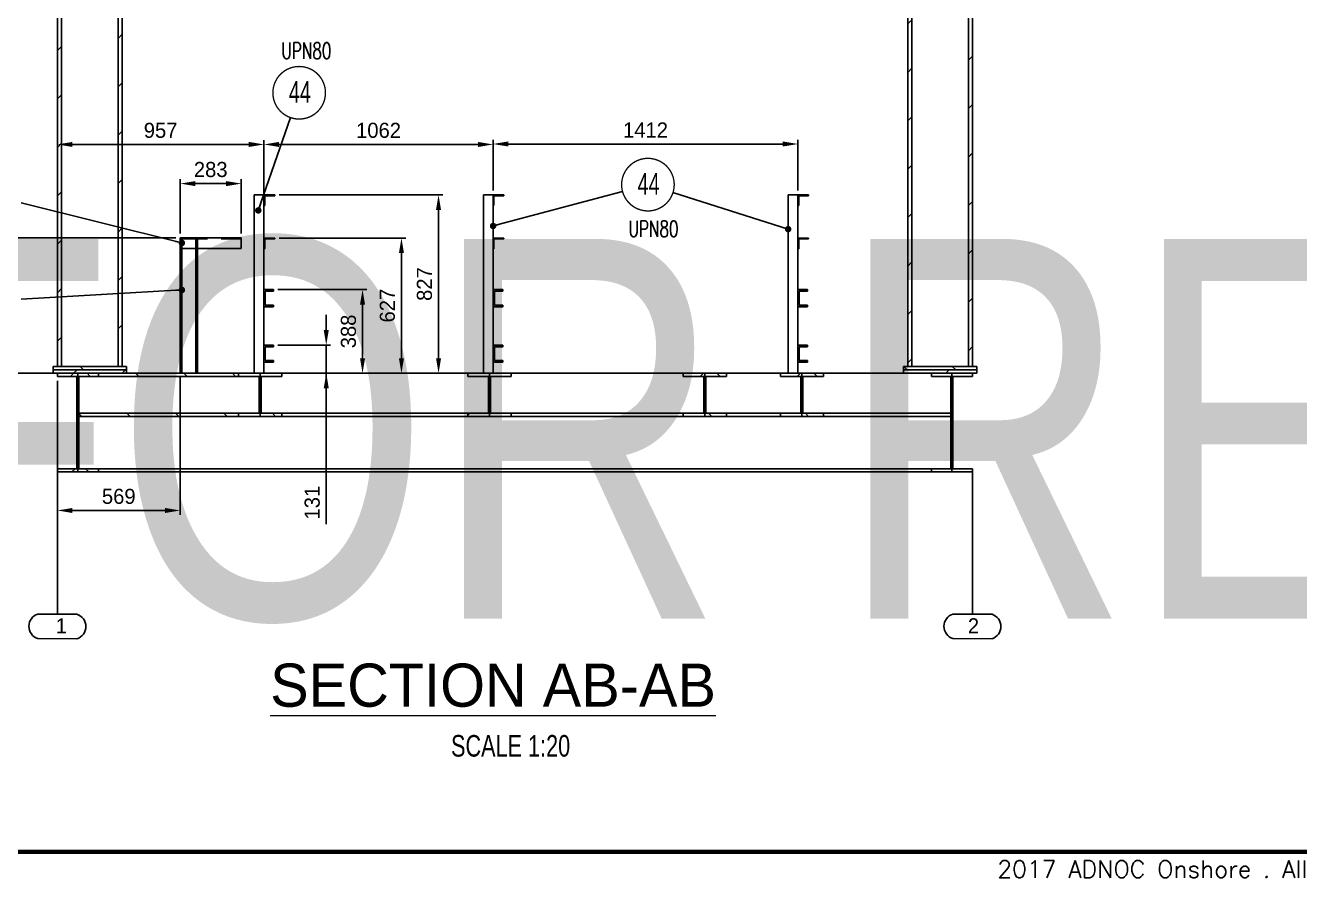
# Model space of a CAD drawing. Header units: millimetres. Extents: x 0 to 16187, y -20471 to 6290.
# Drawn here: x 4220.5 to 4515.6, y 3874.1 to 4073 of the extents above; entities that cross this region are included whole.
import ezdxf
from ezdxf.enums import TextEntityAlignment as Align

# ---------------------------------------------------------------- set-up
doc = ezdxf.new("R2018")
doc.units = ezdxf.units.MM
doc.header["$PDSIZE"] = -1
doc.linetypes.add('DASHED2', pattern=[9.525, 6.35, -3.175])
doc.layers.add('BORDER1', color=3, linetype='Continuous')
doc.layers.add('BORDER2', color=7, linetype='Continuous')
doc.styles.add('MtXpl_txt_shx', font='txt.shx', dxfattribs={"height": 0.2})
doc.styles.add('ROMANC', font='ROMANC', dxfattribs={"height": 5})
doc.styles.add('ROMAND-1', font='ic-romand.shx')
doc.styles.add('ROMANS', font='ROMANS.shx', dxfattribs={"width": 0.8})
doc.styles.add('ROMANT', font='ROMANT', dxfattribs={"height": 4})
doc.styles.add('SLDTEXTSTYLE0', font='TXT', dxfattribs={"width": 0.75})
doc.styles.add('SLDTEXTSTYLE2', font='TXT', dxfattribs={"width": 0.686449})
doc.dimstyles.new('AM_ISO', dxfattribs={"dimtxt": 3.5, "dimasz": 3.5, "dimexe": 1, "dimexo": 1, "dimgap": 1.5, "dimtad": 1, "dimdsep": 46, "dimtxsty": 'Standard', "dimcen": 0, "dimclrd": 1, "dimclre": 1, "dimclrt": 1, "dimadec": 0, "dimazin": 2, "dimtp": 0.1, "dimtm": 0.1, "dimtfac": 0.71, "dimtdec": 3, "dimtmove": 0, "dimatfit": 3, "dimfxl": 1, "dimlwd": -1, "dimlwe": -1, "dimarcsym": 1})
doc.dimstyles.new('AM_ISO$7', dxfattribs={"dimtxt": 3.5, "dimasz": 3.5, "dimexe": 1, "dimexo": 1, "dimgap": 1.5, "dimtad": 1, "dimtoh": 1, "dimdsep": 46, "dimtxsty": 'Standard', "dimcen": 0, "dimclrd": 1, "dimclre": 1, "dimclrt": 1, "dimadec": 0, "dimazin": 2, "dimtp": 0.1, "dimtm": 0.1, "dimtfac": 0.71, "dimtdec": 3, "dimtmove": 0, "dimatfit": 3, "dimfxl": 1, "dimlwd": -1, "dimlwe": -1, "dimarcsym": 1})
pattern_1 = [(45, (3374.44, -591.635), (-5.61266, 5.61266), [])]
pattern_2 = [(135, (3374.44, -591.635), (-5.61266, -5.61266), [])]

# ---------------------------------------------------------------- blocks, each defined once
blk = doc.blocks.new('*D2354')
at = {"color": 1, "linetype": 'ByBlock'}
for p, q in [((4255.31, 4023.76), (4198.03, 4023.76)), ((4199.03, 3995.86), (4199.03, 4020.26)), ((4255.31, 3992.36), (4198.03, 3992.36))]:
    blk.add_line(p, q, dxfattribs=at)
at = {"color": 1}
for points in [[(4199.61, 4020.26), (4198.44, 4020.26), (4199.03, 4023.76)], [(4198.44, 3995.86), (4199.61, 3995.86), (4199.03, 3992.36)]]:
    blk.add_solid(points, dxfattribs=at)
at = {"layer": 'Defpoints', "color": 0}
for p in [(4199.03, 4023.76), (4256.31, 4023.76), (4256.31, 3992.36)]:
    blk.add_point(p, dxfattribs=at)
at = {"color": 1, "insert": (4195.78, 4008.06), "char_height": 3.5, "attachment_point": 5, "rotation": 90}
blk.add_mtext('628', dxfattribs=at)
blk = doc.blocks.new('*D2355')
at = {"color": 1, "linetype": 'ByBlock'}
for p, q in [((4227.86, 3990.64), (4227.86, 3959.57)), ((4256.31, 3991.36), (4256.31, 3959.57)), ((4231.36, 3960.57), (4252.81, 3960.57))]:
    blk.add_line(p, q, dxfattribs=at)
at = {"color": 1}
for points in [[(4231.36, 3961.15), (4231.36, 3959.98), (4227.86, 3960.57)], [(4252.81, 3959.98), (4252.81, 3961.15), (4256.31, 3960.57)]]:
    blk.add_solid(points, dxfattribs=at)
at = {"layer": 'Defpoints', "color": 0}
for p in [(4227.86, 3991.64), (4256.31, 3992.36), (4256.31, 3960.57)]:
    blk.add_point(p, dxfattribs=at)
at = {"color": 1, "insert": (4242.08, 3963.82), "char_height": 3.5, "attachment_point": 5}
blk.add_mtext('569', dxfattribs=at)
blk = doc.blocks.new('*D2356')
at = {"color": 1, "linetype": 'ByBlock'}
for p, q in [((4256.31, 4024.76), (4256.31, 4037.32)), ((4259.81, 4036.32), (4266.96, 4036.32)), ((4270.46, 4024.76), (4270.46, 4037.32))]:
    blk.add_line(p, q, dxfattribs=at)
at = {"color": 1}
for points in [[(4259.81, 4036.9), (4259.81, 4035.74), (4256.31, 4036.32)], [(4266.96, 4035.74), (4266.96, 4036.9), (4270.46, 4036.32)]]:
    blk.add_solid(points, dxfattribs=at)
at = {"layer": 'Defpoints', "color": 0}
for p in [(4270.46, 4036.32), (4256.31, 4023.76), (4270.46, 4023.76)]:
    blk.add_point(p, dxfattribs=at)
at = {"color": 1, "insert": (4263.38, 4039.57), "char_height": 3.5, "attachment_point": 5}
blk.add_mtext('283', dxfattribs=at)
blk = doc.blocks.new('*D2360')
at = {"color": 1, "linetype": 'ByBlock'}
for p, q in [((4290.15, 4002.41), (4290.15, 4005.91)), ((4278.96, 3998.91), (4291.15, 3998.91)), ((4290.15, 3992.36), (4290.15, 3998.91)), ((4280.86, 3992.36), (4291.15, 3992.36)), ((4290.15, 3992.36), (4290.15, 3957.38)), ((4290.15, 3988.86), (4290.15, 3985.36))]:
    blk.add_line(p, q, dxfattribs=at)
at = {"color": 1}
for points in [[(4289.56, 4002.41), (4290.73, 4002.41), (4290.15, 3998.91)], [(4290.73, 3988.86), (4289.56, 3988.86), (4290.15, 3992.36)]]:
    blk.add_solid(points, dxfattribs=at)
at = {"layer": 'Defpoints', "color": 0}
for p in [(4277.96, 3998.91), (4290.15, 3998.91), (4279.86, 3992.36)]:
    blk.add_point(p, dxfattribs=at)
at = {"color": 1, "insert": (4286.9, 3962.38), "char_height": 3.5, "attachment_point": 5, "rotation": 90}
blk.add_mtext('131', dxfattribs=at)
blk = doc.blocks.new('*D2361')
at = {"color": 1, "linetype": 'ByBlock'}
for p, q in [((4278.96, 4011.76), (4299.55, 4011.76)), ((4298.55, 3995.86), (4298.55, 4008.26)), ((4280.86, 3992.36), (4299.55, 3992.36))]:
    blk.add_line(p, q, dxfattribs=at)
at = {"color": 1}
for points in [[(4299.14, 4008.26), (4297.97, 4008.26), (4298.55, 4011.76)], [(4297.97, 3995.86), (4299.14, 3995.86), (4298.55, 3992.36)]]:
    blk.add_solid(points, dxfattribs=at)
at = {"layer": 'Defpoints', "color": 0}
for p in [(4277.96, 4011.76), (4298.55, 4011.76), (4279.86, 3992.36)]:
    blk.add_point(p, dxfattribs=at)
at = {"color": 1, "insert": (4295.3, 4002.06), "char_height": 3.5, "attachment_point": 5, "rotation": 90}
blk.add_mtext('388', dxfattribs=at)
blk = doc.blocks.new('*D2362')
at = {"color": 1, "linetype": 'ByBlock'}
for p, q in [((4279.21, 4023.71), (4308.57, 4023.71)), ((4307.57, 3995.86), (4307.57, 4020.21)), ((4280.86, 3992.36), (4308.57, 3992.36))]:
    blk.add_line(p, q, dxfattribs=at)
at = {"color": 1}
for points in [[(4308.15, 4020.21), (4306.98, 4020.21), (4307.57, 4023.71)], [(4306.98, 3995.86), (4308.15, 3995.86), (4307.57, 3992.36)]]:
    blk.add_solid(points, dxfattribs=at)
at = {"layer": 'Defpoints', "color": 0}
for p in [(4278.21, 4023.71), (4307.57, 4023.71), (4279.86, 3992.36)]:
    blk.add_point(p, dxfattribs=at)
at = {"color": 1, "insert": (4304.32, 4008.04), "char_height": 3.5, "attachment_point": 5, "rotation": 90}
blk.add_mtext('627', dxfattribs=at)
blk = doc.blocks.new('*D2363')
at = {"color": 1, "linetype": 'ByBlock'}
for p, q in [((4279.21, 4033.71), (4317.16, 4033.71)), ((4316.16, 3995.86), (4316.16, 4030.21)), ((4280.86, 3992.36), (4317.16, 3992.36))]:
    blk.add_line(p, q, dxfattribs=at)
at = {"color": 1}
for points in [[(4316.75, 4030.21), (4315.58, 4030.21), (4316.16, 4033.71)], [(4315.58, 3995.86), (4316.75, 3995.86), (4316.16, 3992.36)]]:
    blk.add_solid(points, dxfattribs=at)
at = {"layer": 'Defpoints', "color": 0}
for p in [(4278.21, 4033.71), (4316.16, 4033.71), (4279.86, 3992.36)]:
    blk.add_point(p, dxfattribs=at)
at = {"color": 1, "insert": (4312.91, 4013.04), "char_height": 3.5, "attachment_point": 5, "rotation": 90}
blk.add_mtext('827', dxfattribs=at)
blk = doc.blocks.new('*D2364')
at = {"color": 1, "linetype": 'ByBlock'}
for p, q in [((4275.71, 4034.71), (4275.71, 4046.4)), ((4279.21, 4045.4), (4325.31, 4045.4)), ((4328.81, 4034.71), (4328.81, 4046.4))]:
    blk.add_line(p, q, dxfattribs=at)
at = {"color": 1}
for points in [[(4279.21, 4045.98), (4279.21, 4044.81), (4275.71, 4045.4)], [(4325.31, 4044.81), (4325.31, 4045.98), (4328.81, 4045.4)]]:
    blk.add_solid(points, dxfattribs=at)
at = {"layer": 'Defpoints', "color": 0}
for p in [(4328.81, 4045.4), (4275.71, 4033.71), (4328.81, 4033.71)]:
    blk.add_point(p, dxfattribs=at)
at = {"color": 1, "insert": (4302.26, 4048.65), "char_height": 3.5, "attachment_point": 5}
blk.add_mtext('1062', dxfattribs=at)
blk = doc.blocks.new('*D2365')
at = {"color": 1, "linetype": 'ByBlock'}
for p, q in [((4328.81, 4034.71), (4328.81, 4046.5)), ((4332.31, 4045.5), (4395.91, 4045.5)), ((4399.41, 4034.71), (4399.41, 4046.5))]:
    blk.add_line(p, q, dxfattribs=at)
at = {"color": 1}
for points in [[(4332.31, 4046.09), (4332.31, 4044.92), (4328.81, 4045.5)], [(4395.91, 4044.92), (4395.91, 4046.09), (4399.41, 4045.5)]]:
    blk.add_solid(points, dxfattribs=at)
at = {"layer": 'Defpoints', "color": 0}
for p in [(4399.41, 4045.5), (4328.81, 4033.71), (4399.41, 4033.71)]:
    blk.add_point(p, dxfattribs=at)
at = {"color": 1, "insert": (4364.11, 4048.75), "char_height": 3.5, "attachment_point": 5}
blk.add_mtext('1412', dxfattribs=at)
blk = doc.blocks.new('*D2366')
at = {"color": 1, "linetype": 'ByBlock'}
for p, q in [((4227.86, 4046.42), (4227.86, 4044.4)), ((4231.36, 4045.4), (4272.21, 4045.4)), ((4275.71, 4024.71), (4275.71, 4046.4))]:
    blk.add_line(p, q, dxfattribs=at)
at = {"color": 1}
for points in [[(4231.36, 4045.98), (4231.36, 4044.81), (4227.86, 4045.4)], [(4272.21, 4044.81), (4272.21, 4045.98), (4275.71, 4045.4)]]:
    blk.add_solid(points, dxfattribs=at)
at = {"layer": 'Defpoints', "color": 0}
for p in [(4227.86, 4047.42), (4275.71, 4045.4), (4275.71, 4023.71)]:
    blk.add_point(p, dxfattribs=at)
at = {"color": 1, "insert": (4251.78, 4048.65), "char_height": 3.5, "attachment_point": 5}
blk.add_mtext('957', dxfattribs=at)
blk = doc.blocks.new('A$7E931815294F9')
at = {"color": 1}
blk.add_line((13.2, 77.36), (13.2, 11.43), dxfattribs=at)
at = {"color": 1, "ltscale": 0.2}
blk.add_line((4.15, 11.48), (22.25, 11.39), dxfattribs=at)
at = {"color": 1, "linetype": 'Continuous', "lineweight": 25}
blk.add_line((4.14, 0.09), (22.29, 0.01), dxfattribs=at)
at = {"color": 1, "ltscale": 0.2}
for centre, radius, start, end in [((5.98, 5.79), 5.98, 107.86898, 252.02455), ((20.4, 5.69), 5.99, 287.96509, 71.9697)]:
    blk.add_arc(centre, radius, start, end, dxfattribs=at)
at = {"color": 1, "linetype": 'Continuous', "lineweight": 25}
blk.add_text('1', height=7, rotation=359.95368, dxfattribs=at).set_placement((12.44, 2.5))
blk = doc.blocks.new('A$7E9318152A351E9')
at = {"color": 1}
blk.add_line((13.2, 77.36), (13.2, 11.43), dxfattribs=at)
at = {"color": 1, "ltscale": 0.2}
blk.add_line((4.15, 11.48), (22.25, 11.39), dxfattribs=at)
at = {"color": 1, "linetype": 'Continuous', "lineweight": 25}
blk.add_line((4.14, 0.09), (22.29, 0.01), dxfattribs=at)
at = {"color": 1, "ltscale": 0.2}
for centre, radius, start, end in [((5.98, 5.79), 5.98, 107.86898, 252.02455), ((20.4, 5.69), 5.99, 287.96509, 71.9697)]:
    blk.add_arc(centre, radius, start, end, dxfattribs=at)
at = {"color": 1, "linetype": 'Continuous', "lineweight": 25}
blk.add_text('2', height=7, rotation=359.95368, dxfattribs=at).set_placement((11.06, 2.5))
blk = doc.blocks.new('*U609')
at = {"layer": 'BORDER1', "color": 154, "true_color": 0x1859a9, "const_width": 1}
blk.add_lwpolyline([(1.81, 811), (1144, 811), (1144, 0), (0, 0), (0, 811)], close=True, dxfattribs=at)
at = {"layer": 'BORDER2', "color": 154, "true_color": 0x1859a9, "style": 'ROMANS'}
blk.add_text('2017 ADNOC Onshore . All rights reserved. Abu Dhabi Company for Onshore Petroleum Operations Ltd. Restricted Circulation', height=4, dxfattribs=at).set_placement((489.5, -2), align=Align.TOP_CENTER)
at = {"layer": 'BORDER2', "flags": 8}
for tag, height, style, p in [('REV-A', 3.24, 'ROMANS', (986.93, 140.25)), ('RE-A', 8.06, 'ROMANT', (1084.63, 7.17))]:
    blk.add_attdef(tag, text='', height=height, dxfattribs=dict(at, style=style)).set_placement(p, align=Align.CENTER)
at = {"layer": 'BORDER2', "style": 'ROMANS', "width": 3.830216}
blk.add_attdef('DATE-A', text='', height=3.24, dxfattribs=at).set_placement((995.51, 140.25), (1008.51, 140.25), align=Align.FIT)
at = {"layer": 'BORDER2'}
for tag, height, style, p in [('DRN-A', 3.24, 'ROMANS', (1018.38, 140.25)), ('CHD-A', 3.24, 'ROMANS', (1032.35, 140.25)), ('APD-A', 3.24, 'ROMANS', (1046.64, 140.25)), ('CONS_CONT_VEND', 4.2, 'ROMANC', (1061.39, 72.83))]:
    blk.add_attdef(tag, text='', height=height, dxfattribs=dict(at, style=style)).set_placement(p, align=Align.CENTER)
at = {"layer": 'BORDER2', "style": 'ROMANS', "width": 0.8}
for tag, p, height in [('1:X', (997.23, 122.55), 3.5), ('LOC', (1042.74, 122.55), 3.5), ('PROJ_NO', (1118.64, 122.55), 3.5), ('CONS_DRG_NO', (1011, 63), 3)]:
    blk.add_attdef(tag, p, '', height=height, dxfattribs=at)
at = {"layer": 'BORDER2', "lineweight": 30, "width": 0.8, "flags": 104}
blk.add_attdef('COMMENTS-A', text='', height=2.2, dxfattribs=at).set_placement((1055.21, 142.07), align=Align.MIDDLE_LEFT)
at = {"layer": 'BORDER2', "style": 'ROMANS', "width": 0.8}
for tag, p in [('PROJECT_TITLE_1', (1061.07, 55.35)), ('PROJECT_TITLE_2', (1061.07, 49.3))]:
    blk.add_attdef(tag, text='', height=3.5, dxfattribs=at).set_placement(p, align=Align.MIDDLE)
at = {"layer": 'BORDER2', "style": 'ROMANT', "width": 0.8}
for tag, p in [('DRG_TITLE_1', (1061.07, 36.31)), ('DRG_TITLE_2', (1061.07, 28.31)), ('DRG_TITLE_3', (1061.07, 20.31))]:
    blk.add_attdef(tag, text='', height=5, dxfattribs=at).set_placement(p, align=Align.CENTER)
at = {"layer": 'BORDER2', "style": 'ROMANT'}
for tag, p in [('AR', (995, 7.17)), ('PA', (1011.74, 7.17)), ('DC', (1028.45, 7.17)), ('TS', (1120.84, 7.17))]:
    blk.add_attdef(tag, p, '', height=8.06, dxfattribs=at)
for tag, p in [('SRNO', (1074.7, 7.17)), ('SH', (1115.8, 7.18))]:
    blk.add_attdef(tag, text='', height=8.06, dxfattribs=at).set_placement(p, align=Align.RIGHT)
at = {"layer": 'BORDER2', "style": 'ROMANS', "flags": 2}
blk.add_attdef('TB_VERSION', text='', height=2, dxfattribs=at).set_placement((1, -1), align=Align.TOP_LEFT)

msp = doc.modelspace()

# ---------------------------------------------------------------- hatches: boundary and pattern name
at = {"linetype": 'Continuous', "lineweight": 18}
h = msp.add_hatch(dxfattribs=at)
h.set_pattern_fill('ANSI31', scale=2.5, style=0)
h.set_pattern_definition(pattern_1)
h.paths.add_polyline_path([(4228.80721, 4165.16068), (4227.85721, 4165.16068), (4227.85721, 3993.96068), (4228.80721, 3993.96068)], flags=0)
h = msp.add_hatch(dxfattribs=at)
h.set_pattern_fill('ANSI31', scale=2.5, style=0)
h.set_pattern_definition(pattern_1)
h.paths.add_polyline_path([(4242.85721, 4165.16068), (4241.90721, 4165.16068), (4241.90721, 3993.96068), (4242.85721, 3993.96068)], flags=0)
h = msp.add_hatch(dxfattribs=at)
h.set_pattern_fill('ANSI31', scale=2.5, style=0)
h.set_pattern_definition(pattern_1)
h.paths.add_polyline_path([(4424.85721, 3993.96068), (4425.80721, 3993.96068), (4425.80721, 4165.16068), (4424.85721, 4165.16068)], flags=0)
h = msp.add_hatch(dxfattribs=at)
h.set_pattern_fill('ANSI31', scale=2.5, style=0)
h.set_pattern_definition(pattern_1)
h.paths.add_polyline_path([(4438.90721, 3993.96068), (4439.85721, 3993.96068), (4439.85721, 4165.16068), (4438.90721, 4165.16068)], flags=0)
h = msp.add_hatch(dxfattribs=at)
h.set_pattern_fill('ANSI31', scale=2.5, style=0)
h.set_pattern_definition(pattern_1)
h.paths.add_polyline_path([(4256.70721, 4023.76068), (4256.30721, 4023.76068), (4256.30721, 3992.36068), (4256.70721, 3992.36068)], flags=0)
h = msp.add_hatch(dxfattribs=at)
h.set_pattern_fill('ANSI31', scale=2.5, style=0)
h.set_pattern_definition(pattern_1)
h.paths.add_polyline_path([(4260.30721, 4023.76068), (4259.90721, 4023.76068), (4259.90721, 3992.36068), (4260.30721, 3992.36068)], flags=0)
h = msp.add_hatch(dxfattribs=at)
h.set_pattern_fill('ANSI31', scale=2.5, style=0)
h.set_pattern_definition(pattern_1)
h.paths.add_polyline_path([(4331.30721, 4023.51068), (4331.30721, 4023.71068), (4328.80721, 4023.71068), (4328.80721, 4021.21068), (4329.00721, 4021.21068), (4329.00721, 4023.51068)], flags=0)
h = msp.add_hatch(dxfattribs=at)
h.set_pattern_fill('ANSI31', scale=2.5, style=0)
h.set_pattern_definition(pattern_1)
h.paths.add_polyline_path([(4331.05721, 4011.76068), (4328.80721, 4011.76068), (4328.80721, 4007.76068), (4331.05721, 4007.76068), (4331.05721, 4008.16068), (4329.10721, 4008.16068), (4329.10721, 4011.36068), (4331.05721, 4011.36068)], flags=0)
h = msp.add_hatch(dxfattribs=at)
h.set_pattern_fill('ANSI31', scale=2.5, angle=90, style=0)
h.set_pattern_definition(pattern_2)
h.paths.add_polyline_path([(4226.85721, 3993.16068), (4243.85721, 3993.16068), (4243.85721, 3993.96068), (4226.85721, 3993.96068)], flags=0)
h = msp.add_hatch(dxfattribs=at)
h.set_pattern_fill('ANSI31', scale=2.5, angle=90, style=0)
h.set_pattern_definition(pattern_2)
h.paths.add_polyline_path([(4423.85721, 3993.16068), (4440.85721, 3993.16068), (4440.85721, 3993.96068), (4423.85721, 3993.96068)], flags=0)
h = msp.add_hatch(dxfattribs=at)
h.set_pattern_fill('ANSI31', scale=2.5, style=0)
h.set_pattern_definition(pattern_1)
h.paths.add_polyline_path([(4226.85721, 3992.36068), (4243.85721, 3992.36068), (4243.85721, 3993.16068), (4226.85721, 3993.16068)], flags=0)
h = msp.add_hatch(dxfattribs=at)
h.set_pattern_fill('ANSI31', scale=2.5, style=0)
h.set_pattern_definition(pattern_1)
h.paths.add_polyline_path([(4232.39221, 3970.23568), (4227.85721, 3970.23568), (4227.85721, 3969.51068), (4232.61721, 3969.51068), (4232.61721, 3992.36068), (4227.85721, 3992.36068), (4227.85721, 3991.63568), (4232.39221, 3991.63568)], flags=0)
h = msp.add_hatch(dxfattribs=at)
h.set_pattern_fill('ANSI31', scale=2.5, angle=90, style=0)
h.set_pattern_definition(pattern_2)
h.paths.add_polyline_path([(4232.84221, 3991.63568), (4237.37721, 3991.63568), (4237.37721, 3992.36068), (4232.61721, 3992.36068), (4232.61721, 3969.51068), (4237.37721, 3969.51068), (4237.37721, 3970.23568), (4232.84221, 3970.23568)], flags=0)
h = msp.add_hatch(dxfattribs=at)
h.set_pattern_fill('ANSI31', scale=2.5, angle=90, style=0)
h.set_pattern_definition(pattern_2)
h.paths.add_polyline_path([(4237.37721, 3992.36068), (4237.37721, 3991.61068), (4269.85721, 3991.61068), (4269.85721, 3992.36068)], flags=0)
h = msp.add_hatch(dxfattribs=at)
h.set_pattern_fill('ANSI31', scale=2.5, style=0)
h.set_pattern_definition(pattern_1)
h.paths.add_polyline_path([(4274.63221, 3983.11068), (4269.85721, 3983.11068), (4269.85721, 3982.36068), (4274.85721, 3982.36068), (4274.85721, 3992.36068), (4269.85721, 3992.36068), (4269.85721, 3991.61068), (4274.63221, 3991.61068)], flags=0)
h = msp.add_hatch(dxfattribs=at)
h.set_pattern_fill('ANSI31', scale=2.5, angle=90, style=0)
h.set_pattern_definition(pattern_2)
h.paths.add_polyline_path([(4275.08221, 3991.61068), (4279.85721, 3991.61068), (4279.85721, 3992.36068), (4274.85721, 3992.36068), (4274.85721, 3982.36068), (4279.85721, 3982.36068), (4279.85721, 3983.11068), (4275.08221, 3983.11068)], flags=0)
h = msp.add_hatch(dxfattribs=at)
h.set_pattern_fill('ANSI31', scale=2.5, style=0)
h.set_pattern_definition(pattern_1)
h.paths.add_polyline_path([(4327.73221, 3983.11068), (4322.95721, 3983.11068), (4322.95721, 3982.36068), (4327.95721, 3982.36068), (4327.95721, 3992.36068), (4322.95721, 3992.36068), (4322.95721, 3991.61068), (4327.73221, 3991.61068)], flags=0)
h = msp.add_hatch(dxfattribs=at)
h.set_pattern_fill('ANSI31', scale=2.5, angle=90, style=0)
h.set_pattern_definition(pattern_2)
h.paths.add_polyline_path([(4328.18221, 3991.61068), (4332.95721, 3991.61068), (4332.95721, 3992.36068), (4327.95721, 3992.36068), (4327.95721, 3982.36068), (4332.95721, 3982.36068), (4332.95721, 3983.11068), (4328.18221, 3983.11068)], flags=0)
h = msp.add_hatch(dxfattribs=at)
h.set_pattern_fill('ANSI31', scale=2.5, style=0)
h.set_pattern_definition(pattern_1)
h.paths.add_polyline_path([(4377.63221, 3983.11068), (4372.85721, 3983.11068), (4372.85721, 3982.36068), (4377.85721, 3982.36068), (4377.85721, 3992.36068), (4372.85721, 3992.36068), (4372.85721, 3991.61068), (4377.63221, 3991.61068)], flags=0)
h = msp.add_hatch(dxfattribs=at)
h.set_pattern_fill('ANSI31', scale=2.5, angle=90, style=0)
h.set_pattern_definition(pattern_2)
h.paths.add_polyline_path([(4378.08221, 3991.61068), (4382.85721, 3991.61068), (4382.85721, 3992.36068), (4377.85721, 3992.36068), (4377.85721, 3982.36068), (4382.85721, 3982.36068), (4382.85721, 3983.11068), (4378.08221, 3983.11068)], flags=0)
h = msp.add_hatch(dxfattribs=at)
h.set_pattern_fill('ANSI31', scale=2.5, style=0)
h.set_pattern_definition(pattern_1)
h.paths.add_polyline_path([(4400.13221, 3983.11068), (4395.35721, 3983.11068), (4395.35721, 3982.36068), (4400.35721, 3982.36068), (4400.35721, 3992.36068), (4395.35721, 3992.36068), (4395.35721, 3991.61068), (4400.13221, 3991.61068)], flags=0)
h = msp.add_hatch(dxfattribs=at)
h.set_pattern_fill('ANSI31', scale=2.5, angle=90, style=0)
h.set_pattern_definition(pattern_2)
h.paths.add_polyline_path([(4400.58221, 3991.61068), (4405.35721, 3991.61068), (4405.35721, 3992.36068), (4400.35721, 3992.36068), (4400.35721, 3982.36068), (4405.35721, 3982.36068), (4405.35721, 3983.11068), (4400.58221, 3983.11068)], flags=0)
h = msp.add_hatch(dxfattribs=at)
h.set_pattern_fill('ANSI31', scale=2.5, style=0)
h.set_pattern_definition(pattern_1)
h.paths.add_polyline_path([(4423.85721, 3992.36068), (4440.85721, 3992.36068), (4440.85721, 3993.16068), (4423.85721, 3993.16068)], flags=0)
h = msp.add_hatch(dxfattribs=at)
h.set_pattern_fill('ANSI31', scale=2.5, angle=90, style=0)
h.set_pattern_definition(pattern_2)
h.paths.add_polyline_path([(4435.09721, 3992.36068), (4430.33721, 3992.36068), (4430.33721, 3991.63568), (4434.87221, 3991.63568), (4434.87221, 3970.23568), (4430.33721, 3970.23568), (4430.33721, 3969.51068), (4435.09721, 3969.51068)], flags=0)
h = msp.add_hatch(dxfattribs=at)
h.set_pattern_fill('ANSI31', scale=2.5, style=0)
h.set_pattern_definition(pattern_1)
h.paths.add_polyline_path([(4435.09721, 3969.51068), (4439.85721, 3969.51068), (4439.85721, 3970.23568), (4435.32221, 3970.23568), (4435.32221, 3991.63568), (4439.85721, 3991.63568), (4439.85721, 3992.36068), (4435.09721, 3992.36068)], flags=0)
h = msp.add_hatch(dxfattribs=at)
h.set_pattern_fill('ANSI31', scale=2.5, angle=90, style=0)
h.set_pattern_definition(pattern_2)
h.paths.add_polyline_path([(4269.85721, 3983.11068), (4232.84221, 3983.11068), (4232.84221, 3982.36068), (4269.85721, 3982.36068)], flags=0)

# ---------------------------------------------------------------- linework, layer by layer
at = {"color": 7, "linetype": 'Continuous', "lineweight": 25}
for p, q in [((4227.85721, 4165.16068), (4227.85721, 3993.96068)), ((4228.80721, 3993.96068), (4228.80721, 4165.16068)), ((4241.90721, 4165.16068), (4241.90721, 3993.96068)), ((4242.85721, 3993.96068), (4242.85721, 4165.16068)), ((4424.85721, 4165.16068), (4424.85721, 3993.96068)), ((4425.80721, 3993.96068), (4425.80721, 4165.16068)), ((4438.90721, 4165.16068), (4438.90721, 3993.96068)), ((4439.85721, 3993.96068), (4439.85721, 4165.16068)), ((4273.45721, 4033.71068), (4275.70721, 4033.71068)), ((4273.45721, 4033.71068), (4273.45721, 3992.36068)), ((4278.20721, 4033.71068), (4275.70721, 4033.71068)), ((4275.70721, 4033.71068), (4275.70721, 4031.21068)), ((4275.90721, 4033.51068), (4278.20721, 4033.51068)), ((4275.90721, 4031.21068), (4275.90721, 4033.51068)), ((4278.20721, 4033.51068), (4278.20721, 4033.71068)), ((4326.55721, 4033.71068), (4326.55721, 3992.36068)), ((4326.55721, 4033.71068), (4328.80721, 4033.71068)), ((4328.80721, 4033.71068), (4328.80721, 4031.21068)), ((4331.30721, 4033.71068), (4328.80721, 4033.71068)), ((4329.00721, 4033.51068), (4331.30721, 4033.51068)), ((4329.00721, 4031.21068), (4329.00721, 4033.51068)), ((4331.30721, 4033.51068), (4331.30721, 4033.71068)), ((4397.15721, 4033.71068), (4399.40721, 4033.71068)), ((4397.15721, 4033.71068), (4397.15721, 3992.36068)), ((4401.90721, 4033.71068), (4399.40721, 4033.71068)), ((4399.40721, 4033.71068), (4399.40721, 4031.21068)), ((4399.60721, 4033.51068), (4401.90721, 4033.51068)), ((4399.60721, 4031.21068), (4399.60721, 4033.51068)), ((4401.90721, 4033.51068), (4401.90721, 4033.71068)), ((4275.70721, 4031.21068), (4275.90721, 4031.21068)), ((4275.70721, 4031.21068), (4275.70721, 4023.71068)), ((4328.80721, 4031.21068), (4329.00721, 4031.21068)), ((4328.80721, 4031.21068), (4328.80721, 4023.71068)), ((4399.40721, 4031.21068), (4399.60721, 4031.21068)), ((4399.40721, 4031.21068), (4399.40721, 4023.71068)), ((4256.30721, 4023.76068), (4256.30721, 3992.36068)), ((4256.30721, 4023.76068), (4256.70721, 4023.76068)), ((4256.70721, 3992.36068), (4256.70721, 4023.76068)), ((4256.70721, 4023.76068), (4259.90721, 4023.76068)), ((4259.90721, 4023.76068), (4259.90721, 3992.36068)), ((4259.90721, 4023.76068), (4260.30721, 4023.76068)), ((4260.30721, 3992.36068), (4260.30721, 4023.76068)), ((4260.30721, 4023.76068), (4270.45721, 4023.76068)), ((4270.45721, 4021.26068), (4270.45721, 4023.76068)), ((4278.20721, 4023.71068), (4275.70721, 4023.71068)), ((4275.70721, 4023.71068), (4275.70721, 4021.21068)), ((4275.90721, 4021.21068), (4275.90721, 4023.51068)), ((4275.90721, 4023.51068), (4278.20721, 4023.51068)), ((4278.20721, 4023.51068), (4278.20721, 4023.71068)), ((4328.80721, 4023.71068), (4328.80721, 4021.21068)), ((4331.30721, 4023.71068), (4328.80721, 4023.71068)), ((4329.00721, 4023.51068), (4331.30721, 4023.51068)), ((4329.00721, 4021.21068), (4329.00721, 4023.51068)), ((4331.30721, 4023.51068), (4331.30721, 4023.71068)), ((4399.40721, 4023.71068), (4399.40721, 4021.21068)), ((4401.90721, 4023.71068), (4399.40721, 4023.71068)), ((4399.60721, 4021.21068), (4399.60721, 4023.51068)), ((4399.60721, 4023.51068), (4401.90721, 4023.51068)), ((4401.90721, 4023.51068), (4401.90721, 4023.71068)), ((4260.30721, 4021.26068), (4270.45721, 4021.26068)), ((4275.70721, 4021.21068), (4275.90721, 4021.21068)), ((4275.70721, 4021.21068), (4275.70721, 4011.76068)), ((4328.80721, 4021.21068), (4329.00721, 4021.21068)), ((4328.80721, 4021.21068), (4328.80721, 4011.76068)), ((4399.40721, 4021.21068), (4399.60721, 4021.21068)), ((4399.40721, 4021.21068), (4399.40721, 4011.76068)), ((4275.70721, 4011.76068), (4275.70721, 4007.76068)), ((4277.95721, 4011.76068), (4275.70721, 4011.76068)), ((4276.00721, 4011.36068), (4277.95721, 4011.36068)), ((4276.00721, 4008.16068), (4276.00721, 4011.36068)), ((4277.95721, 4011.36068), (4277.95721, 4011.76068)), ((4331.05721, 4011.76068), (4328.80721, 4011.76068)), ((4328.80721, 4011.76068), (4328.80721, 4007.76068)), ((4329.10721, 4011.36068), (4331.05721, 4011.36068)), ((4329.10721, 4008.16068), (4329.10721, 4011.36068)), ((4331.05721, 4011.36068), (4331.05721, 4011.76068)), ((4399.40721, 4011.76068), (4399.40721, 4007.76068)), ((4401.65721, 4011.76068), (4399.40721, 4011.76068)), ((4399.70721, 4011.36068), (4401.65721, 4011.36068)), ((4399.70721, 4008.16068), (4399.70721, 4011.36068)), ((4401.65721, 4011.36068), (4401.65721, 4011.76068)), ((4275.70721, 4007.76068), (4277.95721, 4007.76068)), ((4275.70721, 4007.76068), (4275.70721, 3998.91068)), ((4277.95721, 4008.16068), (4276.00721, 4008.16068)), ((4277.95721, 4007.76068), (4277.95721, 4008.16068)), ((4328.80721, 4007.76068), (4331.05721, 4007.76068)), ((4328.80721, 4007.76068), (4328.80721, 3998.91068)), ((4331.05721, 4008.16068), (4329.10721, 4008.16068)), ((4331.05721, 4007.76068), (4331.05721, 4008.16068)), ((4399.40721, 4007.76068), (4401.65721, 4007.76068)), ((4399.40721, 4007.76068), (4399.40721, 3998.91068)), ((4401.65721, 4008.16068), (4399.70721, 4008.16068)), ((4401.65721, 4007.76068), (4401.65721, 4008.16068)), ((4275.70721, 3998.91068), (4275.70721, 3994.91068)), ((4277.95721, 3998.91068), (4275.70721, 3998.91068)), ((4276.00721, 3998.51068), (4277.95721, 3998.51068)), ((4276.00721, 3995.31068), (4276.00721, 3998.51068)), ((4277.95721, 3998.51068), (4277.95721, 3998.91068)), ((4328.80721, 3998.91068), (4328.80721, 3994.91068)), ((4331.05721, 3998.91068), (4328.80721, 3998.91068)), ((4329.10721, 3998.51068), (4331.05721, 3998.51068)), ((4329.10721, 3995.31068), (4329.10721, 3998.51068)), ((4331.05721, 3998.51068), (4331.05721, 3998.91068)), ((4399.40721, 3998.91068), (4399.40721, 3994.91068)), ((4401.65721, 3998.91068), (4399.40721, 3998.91068)), ((4399.70721, 3998.51068), (4401.65721, 3998.51068)), ((4399.70721, 3995.31068), (4399.70721, 3998.51068)), ((4401.65721, 3998.51068), (4401.65721, 3998.91068)), ((4226.85721, 3993.96068), (4226.85721, 3993.16068)), ((4243.85721, 3993.96068), (4226.85721, 3993.96068)), ((4227.85721, 3993.96068), (4228.80721, 3993.96068)), ((4241.90721, 3993.96068), (4242.85721, 3993.96068)), ((4243.85721, 3993.16068), (4243.85721, 3993.96068)), ((4275.70721, 3994.91068), (4277.95721, 3994.91068)), ((4275.70721, 3994.91068), (4275.70721, 3992.36068)), ((4277.95721, 3995.31068), (4276.00721, 3995.31068)), ((4277.95721, 3994.91068), (4277.95721, 3995.31068)), ((4328.80721, 3994.91068), (4331.05721, 3994.91068)), ((4328.80721, 3994.91068), (4328.80721, 3992.36068)), ((4331.05721, 3995.31068), (4329.10721, 3995.31068)), ((4331.05721, 3994.91068), (4331.05721, 3995.31068)), ((4399.40721, 3994.91068), (4401.65721, 3994.91068)), ((4399.40721, 3994.91068), (4399.40721, 3992.36068)), ((4401.65721, 3995.31068), (4399.70721, 3995.31068)), ((4401.65721, 3994.91068), (4401.65721, 3995.31068)), ((4423.85721, 3993.96068), (4440.85721, 3993.96068)), ((4423.85721, 3993.96068), (4423.85721, 3993.16068)), ((4425.80721, 3993.96068), (4424.85721, 3993.96068)), ((4439.85721, 3993.96068), (4438.90721, 3993.96068)), ((4440.85721, 3993.16068), (4440.85721, 3993.96068)), ((4226.85721, 3993.16068), (4226.85721, 3992.36068)), ((4243.85721, 3993.16068), (4226.85721, 3993.16068)), ((4243.85721, 3992.36068), (4226.85721, 3992.36068)), ((4227.85721, 3992.36068), (4227.85721, 3991.63568)), ((4232.61721, 3992.36068), (4227.85721, 3992.36068)), ((4227.85721, 3991.63568), (4232.39221, 3991.63568)), ((4232.39221, 3991.63568), (4232.39221, 3970.23568)), ((4232.61721, 3992.36068), (4232.61721, 3969.51068)), ((4237.37721, 3992.36068), (4232.61721, 3992.36068)), ((4232.84221, 3991.63568), (4237.37721, 3991.63568)), ((4232.84221, 3970.23568), (4232.84221, 3991.63568)), ((4237.37721, 3991.61068), (4237.37721, 3992.36068)), ((4269.85721, 3992.36068), (4237.37721, 3992.36068)), ((4237.37721, 3991.63568), (4237.37721, 3992.36068)), ((4237.37721, 3991.61068), (4269.85721, 3991.61068)), ((4243.85721, 3992.36068), (4243.85721, 3993.16068)), ((4256.30721, 3992.36068), (4256.70721, 3992.36068)), ((4259.90721, 3992.36068), (4260.30721, 3992.36068)), ((4269.85721, 3992.36068), (4269.85721, 3991.61068)), ((4274.85721, 3992.36068), (4269.85721, 3992.36068)), ((4269.85721, 3991.61068), (4274.63221, 3991.61068)), ((4274.63221, 3991.61068), (4274.63221, 3983.11068)), ((4279.85721, 3992.36068), (4274.85721, 3992.36068)), ((4274.85721, 3992.36068), (4274.85721, 3982.36068)), ((4275.08221, 3983.11068), (4275.08221, 3991.61068)), ((4275.08221, 3991.61068), (4279.85721, 3991.61068)), ((4279.85721, 3991.61068), (4279.85721, 3992.36068)), ((4322.95721, 3992.36068), (4322.95721, 3991.61068)), ((4327.95721, 3992.36068), (4322.95721, 3992.36068)), ((4322.95721, 3991.61068), (4327.73221, 3991.61068)), ((4327.73221, 3991.61068), (4327.73221, 3983.11068)), ((4327.95721, 3992.36068), (4327.95721, 3982.36068)), ((4332.95721, 3992.36068), (4327.95721, 3992.36068)), ((4328.18221, 3983.11068), (4328.18221, 3991.61068)), ((4328.18221, 3991.61068), (4332.95721, 3991.61068)), ((4332.95721, 3991.61068), (4332.95721, 3992.36068)), ((4372.85721, 3992.36068), (4372.85721, 3991.61068)), ((4377.85721, 3992.36068), (4372.85721, 3992.36068)), ((4372.85721, 3991.61068), (4377.63221, 3991.61068)), ((4377.63221, 3991.61068), (4377.63221, 3983.11068)), ((4377.85721, 3992.36068), (4377.85721, 3982.36068)), ((4382.85721, 3992.36068), (4377.85721, 3992.36068)), ((4378.08221, 3983.11068), (4378.08221, 3991.61068)), ((4378.08221, 3991.61068), (4382.85721, 3991.61068)), ((4382.85721, 3991.61068), (4382.85721, 3992.36068)), ((4400.35721, 3992.36068), (4395.35721, 3992.36068)), ((4395.35721, 3992.36068), (4395.35721, 3991.61068)), ((4395.35721, 3991.61068), (4400.13221, 3991.61068)), ((4400.13221, 3991.61068), (4400.13221, 3983.11068)), ((4400.35721, 3992.36068), (4400.35721, 3982.36068)), ((4405.35721, 3992.36068), (4400.35721, 3992.36068)), ((4400.58221, 3983.11068), (4400.58221, 3991.61068)), ((4400.58221, 3991.61068), (4405.35721, 3991.61068)), ((4405.35721, 3991.61068), (4405.35721, 3992.36068)), ((4423.85721, 3993.16068), (4440.85721, 3993.16068)), ((4423.85721, 3993.16068), (4423.85721, 3992.36068)), ((4423.85721, 3992.36068), (4440.85721, 3992.36068)), ((4430.33721, 3992.36068), (4430.33721, 3991.63568)), ((4435.09721, 3992.36068), (4430.33721, 3992.36068)), ((4430.33721, 3991.63568), (4434.87221, 3991.63568)), ((4434.87221, 3991.63568), (4434.87221, 3970.23568)), ((4435.09721, 3969.51068), (4435.09721, 3992.36068)), ((4439.85721, 3992.36068), (4435.09721, 3992.36068)), ((4435.32221, 3991.63568), (4439.85721, 3991.63568)), ((4435.32221, 3970.23568), (4435.32221, 3991.63568)), ((4439.85721, 3991.63568), (4439.85721, 3992.36068)), ((4440.85721, 3992.36068), (4440.85721, 3993.16068)), ((4232.84221, 3983.11068), (4232.84221, 3982.36068)), ((4269.85721, 3983.11068), (4232.84221, 3983.11068)), ((4232.84221, 3982.36068), (4269.85721, 3982.36068)), ((4269.85721, 3983.11068), (4269.85721, 3982.36068)), ((4274.63221, 3983.11068), (4269.85721, 3983.11068)), ((4269.85721, 3982.36068), (4274.85721, 3982.36068)), ((4274.85721, 3982.36068), (4279.85721, 3982.36068)), ((4279.85721, 3983.11068), (4275.08221, 3983.11068)), ((4279.85721, 3982.36068), (4279.85721, 3983.11068)), ((4322.95721, 3983.11068), (4322.95721, 3982.36068)), ((4327.73221, 3983.11068), (4322.95721, 3983.11068)), ((4322.95721, 3982.36068), (4327.95721, 3982.36068)), ((4327.95721, 3982.36068), (4332.95721, 3982.36068)), ((4332.95721, 3983.11068), (4328.18221, 3983.11068)), ((4332.95721, 3982.36068), (4332.95721, 3983.11068)), ((4372.85721, 3983.11068), (4372.85721, 3982.36068)), ((4377.63221, 3983.11068), (4372.85721, 3983.11068)), ((4372.85721, 3982.36068), (4377.85721, 3982.36068)), ((4377.85721, 3982.36068), (4382.85721, 3982.36068)), ((4382.85721, 3983.11068), (4378.08221, 3983.11068)), ((4382.85721, 3982.36068), (4382.85721, 3983.11068)), ((4395.35721, 3983.11068), (4395.35721, 3982.36068)), ((4400.13221, 3983.11068), (4395.35721, 3983.11068)), ((4395.35721, 3982.36068), (4400.35721, 3982.36068)), ((4400.35721, 3982.36068), (4405.35721, 3982.36068)), ((4405.35721, 3983.11068), (4400.58221, 3983.11068)), ((4405.35721, 3982.36068), (4405.35721, 3983.11068)), ((4227.85721, 3970.23568), (4227.85721, 3969.51068)), ((4232.39221, 3970.23568), (4227.85721, 3970.23568)), ((4237.37721, 3970.23568), (4232.84221, 3970.23568)), ((4237.37721, 3969.51068), (4237.37721, 3970.23568)), ((4430.33721, 3970.23568), (4430.33721, 3969.51068)), ((4434.87221, 3970.23568), (4430.33721, 3970.23568)), ((4439.85721, 3970.23568), (4435.32221, 3970.23568)), ((4439.85721, 3969.51068), (4439.85721, 3970.23568)), ((4227.85721, 3969.51068), (4232.61721, 3969.51068)), ((4232.61721, 3969.51068), (4237.37721, 3969.51068)), ((4430.33721, 3969.51068), (4435.09721, 3969.51068)), ((4435.09721, 3969.51068), (4439.85721, 3969.51068))]:
    msp.add_line(p, q, dxfattribs=at)
at = {"color": 2, "linetype": 'DASHED2', "lineweight": 25}
msp.add_line((4256.30721, 4023.56068), (4270.45721, 4023.56068), dxfattribs=at)
at = {"color": 2, "linetype": 'DASHED2'}
msp.add_line((4260.30721, 4021.26068), (4256.30721, 4021.26068), dxfattribs=at)
for p, q in [((4279.85721, 3992.36068), (4439.85721, 3992.36068)), ((4279.85721, 3983.11068), (4322.95721, 3983.11068)), ((4279.85721, 3982.36068), (4322.95721, 3982.36068)), ((4332.95721, 3983.11068), (4372.85721, 3983.11068)), ((4332.95721, 3982.36068), (4372.85721, 3982.36068)), ((4382.85721, 3983.11068), (4395.35721, 3983.11068)), ((4382.85721, 3982.36068), (4395.35721, 3982.36068)), ((4405.35721, 3983.11068), (4434.87221, 3983.11068)), ((4405.35721, 3982.36068), (4434.87221, 3982.36068)), ((4237.37721, 3970.23568), (4237.46162, 3970.24245)), ((4237.46162, 3970.24245), (4430.33721, 3970.24245)), ((4237.37721, 3969.51068), (4237.37721, 3969.51068)), ((4237.37721, 3969.51068), (4430.33721, 3969.51068))]:
    msp.add_line(p, q)
at = {"color": 2}
for points in [[(4289.96818, 4057.37377, 0.3125, 0.3125, 1), (4277.78068, 4057.37377, 0.3125, 0.3125, 1)], [(4370.76205, 4036.08104, 0.3125, 0.3125, 1), (4358.57455, 4036.08104, 0.3125, 0.3125, 1)]]:
    msp.add_lwpolyline(points, format="xyseb", close=True, dxfattribs=at)

# ---------------------------------------------------------------- block references
at = {"xscale": 0.5, "yscale": 0.5, "zscale": 0.5}
for name, p in [('A$7E931815294F9', (4221.25646, 3930.82919)), ('A$7E9318152A351E9', (4433.25646, 3930.82919))]:
    msp.add_blockref(name, p, dxfattribs=at)
at = {"layer": 'BORDER1'}
ref = msp.add_blockref('*U609', (2751.74575, 3881.44049), dxfattribs=at)
lines = msp.add_mtext('\\W0.80000;ISSUED FOR REVIEW\\P', dxfattribs={"layer": 'BORDER2', "insert": (3806.95572, 4023.51493), "char_height": 88, "attachment_point": 1})
ref.add_attrib('COMMENTS-A', '', (3806.95572, 4023.51493), dxfattribs={"flags": 104}).embed_mtext(lines)
msp.add_blockref('*U609', (4127.45492, 3881.44049), dxfattribs=at)

# ---------------------------------------------------------------- texts
at = {"color": 2, "style": 'MtXpl_txt_shx', "width": 0.6875}
for p in [(4279.74352, 4065.25257), (4360.15643, 4023.98192)]:
    msp.add_text('UPN80', height=3.75, dxfattribs=at).set_placement(p)
at = {"color": 2, "style": 'SLDTEXTSTYLE2', "width": 0.686449}
for p in [(4284.0409, 4057.56674), (4364.83477, 4036.27401)]:
    msp.add_text('44', height=5, dxfattribs=at).set_placement(p, align=Align.MIDDLE_CENTER)
at = {"color": 7, "lineweight": 0, "style": 'ROMAND-1'}
msp.add_text('%%USECTION AB-AB', height=10, dxfattribs=at).set_placement((4277.15156, 3915.08359))
at = {"color": 7, "lineweight": 0, "style": 'SLDTEXTSTYLE0', "width": 0.75}
msp.add_text('SCALE 1:20', height=5, dxfattribs=at).set_placement((4319.06061, 3903.52382))

# ---------------------------------------------------------------- dimensions: what is measured, and where the dimension line sits
for base, p1, p2, picture, middle in [((4275.70721, 4045.39529), (4227.85721, 4047.41569), (4275.70721, 4023.71068), '*D2366', (4251.78221, 4045.39529)), ((4270.45721, 4036.31861), (4256.30721, 4023.76068), (4270.45721, 4023.76068), '*D2356', (4263.38221, 4036.31861))]:
    dim = msp.add_linear_dim(base=base, p1=p1, p2=p2, dimstyle='AM_ISO', override={"dimtxt": 3.5, "dimlfac": 20})
    dim.commit()
    dim.dimension.update_dxf_attribs({"geometry": picture, "text_midpoint": middle, "dimtype": 160})
for base, p1, p2, picture, middle in [((4328.80721, 4045.39529), (4275.70721, 4033.71068), (4328.80721, 4033.71068), '*D2364', (4302.25721, 4048.64529)), ((4399.40721, 4045.50481), (4328.80721, 4033.71068), (4399.40721, 4033.71068), '*D2365', (4364.10721, 4048.75481)), ((4256.30721, 3960.56513), (4227.85721, 3991.63568), (4256.30721, 3992.36068), '*D2355', (4242.08221, 3963.81513))]:
    dim = msp.add_linear_dim(base=base, p1=p1, p2=p2, dimstyle='AM_ISO', override={"dimtxt": 3.5, "dimlfac": 20})
    dim.commit()
    dim.dimension.update_dxf_attribs({"geometry": picture, "text_midpoint": middle})
for base, p1, p2, picture, middle in [((4316.16209, 4033.71068), (4279.85721, 3992.36068), (4278.20721, 4033.71068), '*D2363', (4316.16209, 4013.03568)), ((4199.02536, 4023.76068), (4256.30721, 3992.36068), (4256.30721, 4023.76068), '*D2354', (4199.02536, 4008.06068)), ((4307.56667, 4023.71068), (4279.85721, 3992.36068), (4278.20721, 4023.71068), '*D2362', (4307.56667, 4008.03568)), ((4298.55399, 4011.76068), (4279.85721, 3992.36068), (4277.95721, 4011.76068), '*D2361', (4298.55399, 4002.06068)), ((4290.147, 3998.91068), (4279.85721, 3992.36068), (4277.95721, 3998.91068), '*D2360', (4290.147, 3962.37711))]:
    dim = msp.add_linear_dim(base=base, p1=p1, p2=p2, angle=90, dimstyle='AM_ISO', override={"dimtxt": 3.5, "dimlfac": 20})
    dim.commit()
    dim.dimension.update_dxf_attribs({"geometry": picture, "text_midpoint": middle, "dimtype": 160})

# ---------------------------------------------------------------- leaders
msp.add_leader([(4274.40049, 4030.11082), (4281.87417, 4051.61767)], dimstyle='AM_ISO$7', override={"dimasz": 1.5, "dimldrblk": 'Dot'})
at = {"color": 4}
msp.add_leader([(4256.70721, 4022.57819), (4219.50376, 4031.90164)], dimstyle='AM_ISO$7', override={"dimasz": 1.5, "dimldrblk": 'Dot'}, dxfattribs=at)
at = {"color": 2}
for points in [[(4328.80721, 4026.50418), (4358.78087, 4034.50878)], [(4397.15721, 4025.76153), (4370.47611, 4034.23629)], [(4256.70721, 4011.67605), (4219.50376, 4009.54927)]]:
    msp.add_leader(points, dimstyle='AM_ISO$7', override={"dimasz": 1.5, "dimldrblk": 'Dot'}, dxfattribs=at)

doc.saveas('drawing.dxf')
